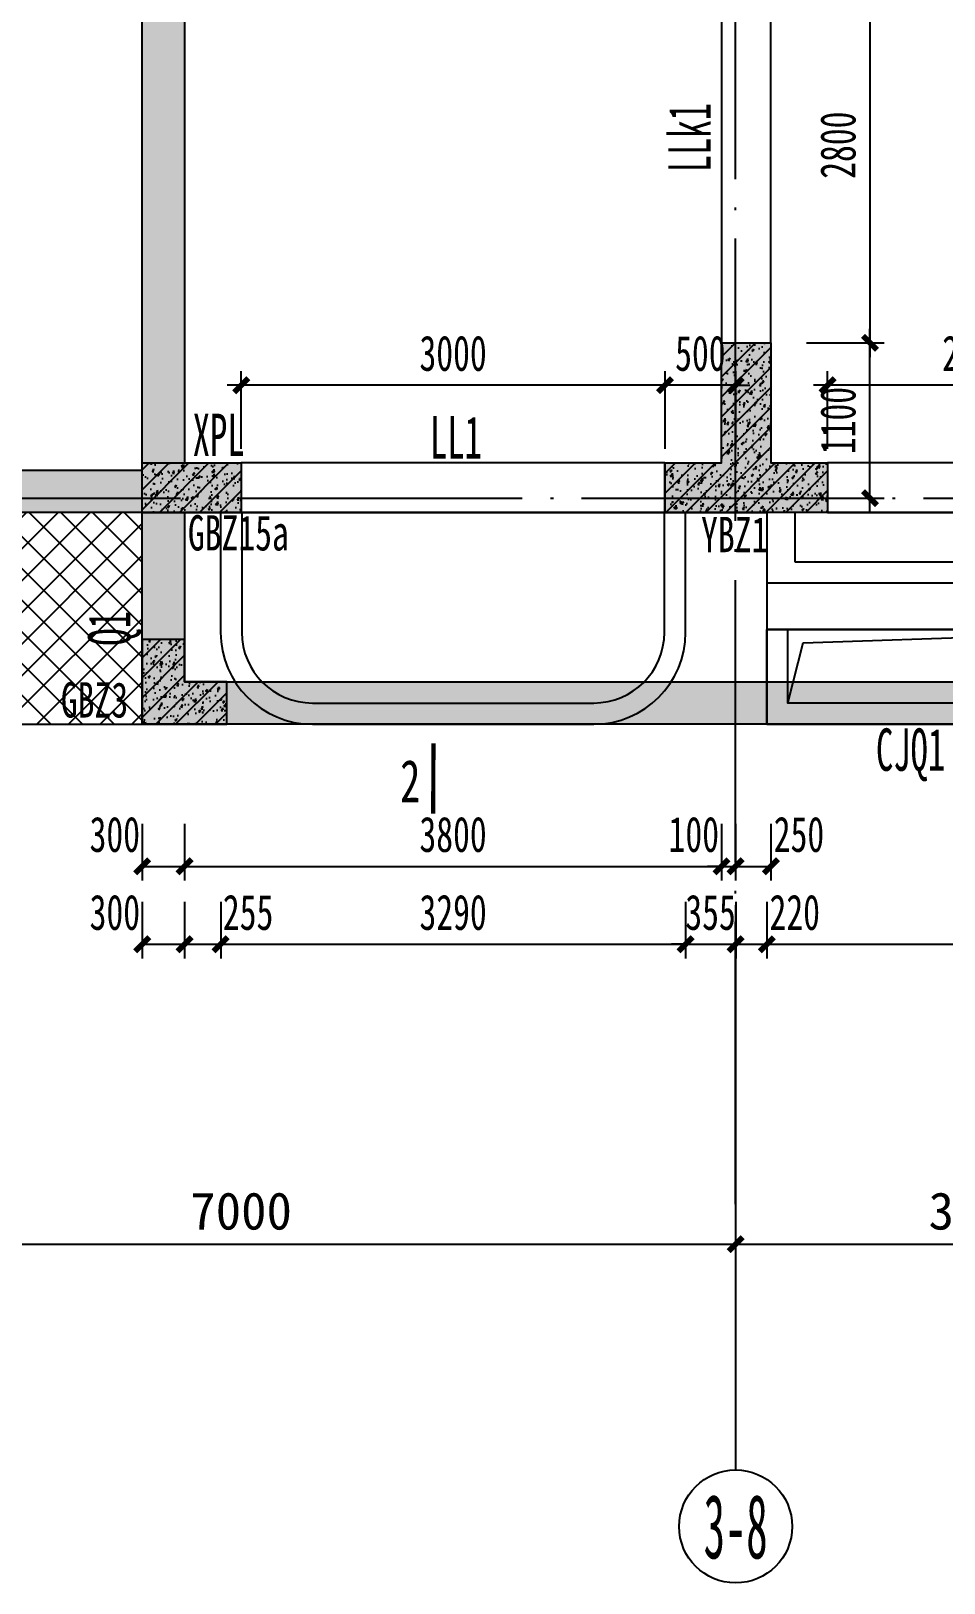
# Model space of a CAD drawing. Extents: x -3200781797 to -8106663, y 494714 to 1244925.
# Drawn here: x -8159669 to -8153208, y 599811 to 610801 of the extents above; entities that cross this region are included whole.
import ezdxf
from ezdxf.enums import TextEntityAlignment as Align

# ---------------------------------------------------------------- set-up
doc = ezdxf.new("R2010")
doc.units = 0
doc.header["$LTSCALE"] = 1000
doc.header["$MEASUREMENT"] = 0
for name, pattern in [('3#-轴线$0$DOTE', [2.42, 2, -0.2, 0.02, -0.2]), ('3#4#5#模板$0$CONTINOUS', [0]), ('DASH', [0.35, 0.25, -0.1])]:
    doc.linetypes.add(name, pattern=pattern)
doc.layers.get('Defpoints').update_dxf_attribs({"color": 30, "linetype": 'DASH'})
for name, color, linetype in [('3#-夹层$0$S-SLAB-HOLE', 5, 'Continuous'), ('3#-夹层$0$S-WALL', 40, 'Continuous'), ('3#-夹层$0$S-WALL-BEAM', 120, 'Continuous'), ('3#-夹层$0$S-WALL-HATC', 253, 'Continuous'), ('3#-轴线$0$3#-轴号$0$A-ANNO-AXIS-CIRC', 3, 'Continuous'), ('3#-轴线$0$3#-轴号$0$A-ANNO-AXIS-TEXT', 7, 'Continuous'), ('3#-轴线$0$3#-轴号$0$A-ANNO-DIMS', 3, 'Continuous'), ('3#-轴线$0$A-ANNO-DOTE', 10, '3#-轴线$0$DOTE'), ('3#-轴线$0$AXIS_TEXT', 7, 'Continuous'), ('3#4#5#模板$0$00-板边线', 7, 'Continuous'), ('3#4#5#模板$0$S-ANNO-TEXT', 7, 'Continuous'), ('3#4#5#模板$0$S-SLAB-TEXT', 120, 'Continuous'), ('3#4#5#模板$0$S-WALL-COLU', 252, '3#4#5#模板$0$CONTINOUS'), ('3#4#5#模板$0$S-WALL-COLU-HATC', 16, 'Continuous'), ('DIM', 3, 'Continuous'), ('S-PC-FQ-WYQ', 4, 'Continuous'), ('S-WALL-BEAM-TEXT', 2, 'Continuous'), ('S-WALL-COLU-TEXT', 2, 'Continuous'), ('S-WALL-DIMS', 50, 'Continuous'), ('THICK', 6, 'Continuous')]:
    doc.layers.add(name, color=color, linetype=linetype)
doc.layers.add('WALL-TEXT', color=2, linetype='Continuous', lineweight=25)
doc.styles.add('3#-轴线$0$3#-轴号$0$_TCH_AXIS', font='')
doc.styles.add('3#-轴线$0$3#-轴号$0$_TCH_DIM_T3', font='')
doc.styles.add('3#-轴线$0$COMPLEX', font='COMPLEX')
doc.styles.add('TSSD_Dimension', font='', dxfattribs={"width": 0.7})
doc.styles.add('楷体', font='', dxfattribs={"width": 0.6})
doc.styles.add('楷体GB312', font='', dxfattribs={"width": 0.8})
doc.styles.get('3#-轴线$0$3#-轴号$0$_TCH_AXIS').set_extended_font_data('SimSun')
doc.styles.get('3#-轴线$0$3#-轴号$0$_TCH_DIM_T3').set_extended_font_data('SimSun')
doc.styles.get('TSSD_Dimension').set_extended_font_data('KaiTi_GB2312')
doc.styles.get('楷体').set_extended_font_data('KaiTi_GB2312')
doc.styles.get('楷体GB312').set_extended_font_data('楷体_GB2312')
doc.dimstyles.new('3#-轴线$0$3#-轴号$0$_TCH_ARCH&&100', dxfattribs={"dimtxt": 264.345992, "dimasz": 100, "dimexe": 250, "dimexo": 300, "dimgap": 100, "dimtad": 1, "dimdec": 0, "dimzin": 0, "dimdsep": 46, "dimtxsty": '3#-轴线$0$3#-轴号$0$_TCH_DIM_T3', "dimblk": '3#-轴线$0$3#-轴号$0$_ArchTick', "dimcen": 0.09, "dimclrt": 7, "dimazin": 2, "dimtfac": 1, "dimtdec": 0, "dimtix": 1, "dimtmove": 2, "dimatfit": 3, "dimfxl": 100, "dimtolj": 1, "dimtzin": 0, "dimarcsym": 0})
doc.dimstyles.new('TSSD_100_100', dxfattribs={"dimtxt": 250, "dimasz": 100, "dimexe": 100, "dimexo": 250, "dimgap": 100, "dimtad": 1, "dimdec": 0, "dimzin": 0, "dimdsep": 46, "dimtxsty": 'TSSD_Dimension', "dimblk": 'ARCHTICK', "dimcen": 0, "dimdle": 100, "dimclrt": 7, "dimadec": 0, "dimazin": 0, "dimtfac": 1, "dimtdec": 0, "dimtix": 1, "dimtmove": 2, "dimatfit": 3, "dimfxl": 1, "dimtolj": 1, "dimtzin": 0, "dimarcsym": 0})
doc.dimstyles.new('TSSD_100_100$0', dxfattribs={"dimtxt": 250, "dimasz": 100, "dimexe": 100, "dimexo": 0, "dimgap": 100, "dimtad": 1, "dimdec": 0, "dimzin": 0, "dimdsep": 46, "dimtxsty": 'TSSD_Dimension', "dimblk1": 'ARCHTICK', "dimblk2": 'ARCHTICK', "dimsah": 1, "dimcen": 0, "dimclrt": 7, "dimadec": 0, "dimazin": 0, "dimtfac": 1, "dimtdec": 0, "dimtix": 1, "dimtmove": 2, "dimatfit": 3, "dimldrblk": 'ARCHTICK', "dimfxl": 300, "dimfxlon": 1, "dimtvp": 0.7, "dimtolj": 1, "dimtzin": 0, "dimarcsym": 0})

# ---------------------------------------------------------------- blocks, each defined once
blk = doc.blocks.new('_ArchTick')
at = {"color": 0, "linetype": 'ByBlock', "const_width": 0.4}
blk.add_lwpolyline([(-0.5, -0.5), (0.5, 0.5)], dxfattribs=at)
blk = doc.blocks.new('*D303')
at = {"layer": 'Defpoints', "color": 0, "transparency": 16777216}
for p in [(-8155182, 608293), (-8155182, 607593), (-8154682, 607593)]:
    blk.add_point(p, dxfattribs=at)
at = {"layer": 'S-WALL-DIMS', "color": 0, "lineweight": -2, "transparency": 16777216}
for p, q in [((-8155182, 607843), (-8155182, 608393)), ((-8154682, 607843), (-8154682, 608393)), ((-8155182, 608293), (-8155282, 608293)), ((-8154682, 608293), (-8155182, 608293)), ((-8154682, 608293), (-8154582, 608293))]:
    blk.add_line(p, q, dxfattribs=at)
at = {"layer": 'S-WALL-DIMS', "color": 0, "lineweight": -2, "transparency": 16777216, "xscale": 100, "yscale": 100, "zscale": 100}
blk.add_blockref('_ArchTick', (-8155182, 608293), dxfattribs=at)
at = {"layer": 'S-WALL-DIMS', "color": 0, "lineweight": -2, "transparency": 16777216, "xscale": 100, "yscale": 100, "zscale": 100, "rotation": 180}
blk.add_blockref('_ArchTick', (-8154682, 608293), dxfattribs=at)
at = {"layer": 'S-WALL-DIMS', "color": 7, "transparency": 16777216, "insert": (-8154932, 608518), "char_height": 250, "attachment_point": 5, "style": 'TSSD_Dimension'}
blk.add_mtext('\\A1;500', dxfattribs=at)
blk = doc.blocks.new('*D304')
at = {"layer": 'Defpoints', "color": 0, "transparency": 16777216}
for p in [(-8154432, 608593), (-8153732, 608593), (-8154432, 607493)]:
    blk.add_point(p, dxfattribs=at)
at = {"layer": 'S-WALL-DIMS', "color": 0, "lineweight": -2, "transparency": 16777216}
for p, q in [((-8153732, 607393), (-8153732, 608693)), ((-8154182, 608593), (-8153632, 608593)), ((-8154182, 607493), (-8153632, 607493))]:
    blk.add_line(p, q, dxfattribs=at)
at = {"layer": 'S-WALL-DIMS', "color": 0, "lineweight": -2, "transparency": 16777216, "xscale": 100, "yscale": 100, "zscale": 100}
for p, rotation in [((-8153732, 608593), 90), ((-8153732, 607493), 270)]:
    blk.add_blockref('_ArchTick', p, dxfattribs=dict(at, rotation=rotation))
at = {"layer": 'S-WALL-DIMS', "color": 7, "transparency": 16777216, "insert": (-8153957, 608043), "char_height": 250, "attachment_point": 5, "rotation": 90, "style": 'TSSD_Dimension'}
blk.add_mtext('\\A1;1100', dxfattribs=at)
blk = doc.blocks.new('*D275')
at = {"layer": 'Defpoints', "color": 0, "transparency": 16777216}
for p in [(-8158182, 608293), (-8158182, 607593), (-8155182, 607593)]:
    blk.add_point(p, dxfattribs=at)
at = {"layer": 'S-WALL-DIMS', "color": 0, "lineweight": -2, "transparency": 16777216}
for p, q in [((-8158182, 607843), (-8158182, 608393)), ((-8155182, 607843), (-8155182, 608393)), ((-8155082, 608293), (-8158282, 608293))]:
    blk.add_line(p, q, dxfattribs=at)
at = {"layer": 'S-WALL-DIMS', "color": 0, "lineweight": -2, "transparency": 16777216, "xscale": 100, "yscale": 100, "zscale": 100, "rotation": 180}
blk.add_blockref('_ArchTick', (-8158182, 608293), dxfattribs=at)
at = {"layer": 'S-WALL-DIMS', "color": 0, "lineweight": -2, "transparency": 16777216, "xscale": 100, "yscale": 100, "zscale": 100}
blk.add_blockref('_ArchTick', (-8155182, 608293), dxfattribs=at)
at = {"layer": 'S-WALL-DIMS', "color": 7, "transparency": 16777216, "insert": (-8156682, 608518), "char_height": 250, "attachment_point": 5, "style": 'TSSD_Dimension'}
blk.add_mtext('\\A1;3000', dxfattribs=at)
blk = doc.blocks.new('*D129')
at = {"layer": 'Defpoints', "color": 0, "transparency": 16777216}
for p in [(-8154032, 608293), (-8154032, 607593), (-8151932, 607593)]:
    blk.add_point(p, dxfattribs=at)
at = {"layer": 'S-WALL-DIMS', "color": 0, "lineweight": -2, "transparency": 16777216}
for p, q in [((-8154032, 607843), (-8154032, 608393)), ((-8151932, 607843), (-8151932, 608393)), ((-8151832, 608293), (-8154132, 608293))]:
    blk.add_line(p, q, dxfattribs=at)
at = {"layer": 'S-WALL-DIMS', "color": 0, "lineweight": -2, "transparency": 16777216, "xscale": 100, "yscale": 100, "zscale": 100, "rotation": 180}
blk.add_blockref('_ArchTick', (-8154032, 608293), dxfattribs=at)
at = {"layer": 'S-WALL-DIMS', "color": 0, "lineweight": -2, "transparency": 16777216, "xscale": 100, "yscale": 100, "zscale": 100}
blk.add_blockref('_ArchTick', (-8151932, 608293), dxfattribs=at)
at = {"layer": 'S-WALL-DIMS', "color": 7, "transparency": 16777216, "insert": (-8152982, 608518), "char_height": 250, "attachment_point": 5, "style": 'TSSD_Dimension'}
blk.add_mtext('\\A1;2100', dxfattribs=at)
blk = doc.blocks.new('*D206')
at = {"layer": 'Defpoints', "color": 0, "transparency": 16777216}
for p in [(-8154432, 611393), (-8154432, 608593), (-8153732, 608593)]:
    blk.add_point(p, dxfattribs=at)
at = {"layer": 'S-WALL-DIMS', "color": 0, "lineweight": -2, "transparency": 16777216}
for p, q in [((-8153732, 611493), (-8153732, 608493)), ((-8154182, 611393), (-8153632, 611393)), ((-8154182, 608593), (-8153632, 608593))]:
    blk.add_line(p, q, dxfattribs=at)
at = {"layer": 'S-WALL-DIMS', "color": 0, "lineweight": -2, "transparency": 16777216, "xscale": 100, "yscale": 100, "zscale": 100}
for p, rotation in [((-8153732, 611393), 90), ((-8153732, 608593), 270)]:
    blk.add_blockref('_ArchTick', p, dxfattribs=dict(at, rotation=rotation))
at = {"layer": 'S-WALL-DIMS', "color": 7, "transparency": 16777216, "insert": (-8153957, 609993), "char_height": 250, "attachment_point": 5, "rotation": 90, "style": 'TSSD_Dimension'}
blk.add_mtext('\\A1;2800', dxfattribs=at)
blk = doc.blocks.new('xpl-jia-3')
at = {"layer": 'S-WALL-BEAM-TEXT', "style": '楷体', "width": 0.6}
blk.add_text('XPL', height=300, dxfattribs=at).set_placement((-8208525, 607792))
blk = doc.blocks.new('3-an-jia')
at = {"layer": 'S-WALL-COLU-TEXT', "style": '楷体GB312', "width": 0.7}
for s, p in [('GBZ15a', (-7958501, 607118)), ('YBZ1', (-7954869, 607106)), ('GBZ3', (-7959400, 605935))]:
    blk.add_text(s, height=250, dxfattribs=at).set_placement(p)
blk = doc.blocks.new('q1')
at = {"layer": 'WALL-TEXT', "style": '楷体', "width": 0.6}
blk.add_text('Q1', height=300, rotation=90, dxfattribs=at).set_placement((-8154766, 457746))
blk.add_text('CJQ1', height=300, dxfattribs=at).set_placement((-8149490, 456860))
blk = doc.blocks.new('*D892')
at = {"layer": 'Defpoints', "color": 0, "transparency": 16777216}
for p in [(51100, -113465), (51400, -113465), (51400, -114295)]:
    blk.add_point(p, dxfattribs=at)
at = {"layer": 'DIM', "color": 0, "lineweight": -2, "transparency": 16777216}
for p, q in [((51100, -113995), (51100, -114395)), ((51400, -113995), (51400, -114395)), ((51100, -114295), (51400, -114295))]:
    blk.add_line(p, q, dxfattribs=at)
at = {"layer": 'DIM', "color": 0, "lineweight": -2, "transparency": 16777216, "xscale": 100, "yscale": 100, "zscale": 100, "rotation": 180}
blk.add_blockref('_ArchTick', (51100, -114295), dxfattribs=at)
at = {"layer": 'DIM', "color": 0, "lineweight": -2, "transparency": 16777216, "xscale": 100, "yscale": 100, "zscale": 100}
blk.add_blockref('_ArchTick', (51400, -114295), dxfattribs=at)
at = {"layer": 'DIM', "color": 7, "transparency": 16777216, "insert": (50906, -114070), "char_height": 250, "attachment_point": 5, "style": 'TSSD_Dimension'}
blk.add_mtext('\\A1;300', dxfattribs=at)
blk = doc.blocks.new('*D893')
at = {"layer": 'Defpoints', "color": 0, "transparency": 16777216}
for p in [(55300, -111614), (55550, -111614), (55550, -114295)]:
    blk.add_point(p, dxfattribs=at)
at = {"layer": 'DIM', "color": 0, "lineweight": -2, "transparency": 16777216}
for p, q in [((55300, -113995), (55300, -114395)), ((55550, -113995), (55550, -114395)), ((55300, -114295), (55550, -114295))]:
    blk.add_line(p, q, dxfattribs=at)
at = {"layer": 'DIM', "color": 0, "lineweight": -2, "transparency": 16777216, "xscale": 100, "yscale": 100, "zscale": 100, "rotation": 180}
blk.add_blockref('_ArchTick', (55300, -114295), dxfattribs=at)
at = {"layer": 'DIM', "color": 0, "lineweight": -2, "transparency": 16777216, "xscale": 100, "yscale": 100, "zscale": 100}
blk.add_blockref('_ArchTick', (55550, -114295), dxfattribs=at)
at = {"layer": 'DIM', "color": 7, "transparency": 16777216, "insert": (55748, -114070), "char_height": 250, "attachment_point": 5, "style": 'TSSD_Dimension'}
blk.add_mtext('\\A1;250', dxfattribs=at)
blk = doc.blocks.new('*D894')
at = {"layer": 'Defpoints', "color": 0, "transparency": 16777216}
for p in [(55200, -111614), (51400, -113465), (55200, -114295)]:
    blk.add_point(p, dxfattribs=at)
at = {"layer": 'DIM', "color": 0, "lineweight": -2, "transparency": 16777216}
for p, q in [((51400, -113995), (51400, -114395)), ((55200, -113995), (55200, -114395)), ((51400, -114295), (55200, -114295))]:
    blk.add_line(p, q, dxfattribs=at)
at = {"layer": 'DIM', "color": 0, "lineweight": -2, "transparency": 16777216, "xscale": 100, "yscale": 100, "zscale": 100, "rotation": 180}
blk.add_blockref('_ArchTick', (51400, -114295), dxfattribs=at)
at = {"layer": 'DIM', "color": 0, "lineweight": -2, "transparency": 16777216, "xscale": 100, "yscale": 100, "zscale": 100}
blk.add_blockref('_ArchTick', (55200, -114295), dxfattribs=at)
at = {"layer": 'DIM', "color": 7, "transparency": 16777216, "insert": (53300, -114070), "char_height": 250, "attachment_point": 5, "style": 'TSSD_Dimension'}
blk.add_mtext('\\A1;3800', dxfattribs=at)
blk = doc.blocks.new('*D895')
at = {"layer": 'Defpoints', "color": 0, "transparency": 16777216}
for p in [(55200, -111614), (55300, -111614), (55300, -114295)]:
    blk.add_point(p, dxfattribs=at)
at = {"layer": 'DIM', "color": 0, "lineweight": -2, "transparency": 16777216}
for p, q in [((55200, -113995), (55200, -114395)), ((55300, -113995), (55300, -114395)), ((55200, -114295), (55100, -114295)), ((55200, -114295), (55300, -114295)), ((55300, -114295), (55400, -114295))]:
    blk.add_line(p, q, dxfattribs=at)
at = {"layer": 'DIM', "color": 0, "lineweight": -2, "transparency": 16777216, "xscale": 100, "yscale": 100, "zscale": 100}
blk.add_blockref('_ArchTick', (55200, -114295), dxfattribs=at)
at = {"layer": 'DIM', "color": 0, "lineweight": -2, "transparency": 16777216, "xscale": 100, "yscale": 100, "zscale": 100, "rotation": 180}
blk.add_blockref('_ArchTick', (55300, -114295), dxfattribs=at)
at = {"layer": 'DIM', "color": 7, "transparency": 16777216, "insert": (55004, -114070), "char_height": 250, "attachment_point": 5, "style": 'TSSD_Dimension'}
blk.add_mtext('\\A1;100', dxfattribs=at)
blk = doc.blocks.new('*D1002')
at = {"layer": 'Defpoints', "color": 0, "transparency": 16777216}
for p in [(-8154462, 605893), (-8151232, 605893), (-8151232, 604334)]:
    blk.add_point(p, dxfattribs=at)
at = {"layer": 'DIM', "color": 0, "lineweight": -2, "transparency": 16777216}
for p, q in [((-8154462, 604634), (-8154462, 604234)), ((-8151232, 604634), (-8151232, 604234)), ((-8154462, 604334), (-8151232, 604334))]:
    blk.add_line(p, q, dxfattribs=at)
at = {"layer": 'DIM', "color": 0, "lineweight": -2, "transparency": 16777216, "xscale": 100, "yscale": 100, "zscale": 100, "rotation": 180}
blk.add_blockref('_ArchTick', (-8154462, 604334), dxfattribs=at)
at = {"layer": 'DIM', "color": 0, "lineweight": -2, "transparency": 16777216, "xscale": 100, "yscale": 100, "zscale": 100}
blk.add_blockref('_ArchTick', (-8151232, 604334), dxfattribs=at)
at = {"layer": 'DIM', "color": 7, "transparency": 16777216, "insert": (-8152847, 604559), "char_height": 250, "attachment_point": 5, "style": 'TSSD_Dimension'}
blk.add_mtext('\\A1;3230', dxfattribs=at)
blk = doc.blocks.new('*D1003')
at = {"layer": 'Defpoints', "color": 0, "transparency": 16777216}
for p in [(-8158882, 605893), (-8158582, 605893), (-8158582, 604334)]:
    blk.add_point(p, dxfattribs=at)
at = {"layer": 'DIM', "color": 0, "lineweight": -2, "transparency": 16777216}
for p, q in [((-8158882, 604634), (-8158882, 604234)), ((-8158582, 604634), (-8158582, 604234)), ((-8158882, 604334), (-8158582, 604334))]:
    blk.add_line(p, q, dxfattribs=at)
at = {"layer": 'DIM', "color": 0, "lineweight": -2, "transparency": 16777216, "xscale": 100, "yscale": 100, "zscale": 100, "rotation": 180}
blk.add_blockref('_ArchTick', (-8158882, 604334), dxfattribs=at)
at = {"layer": 'DIM', "color": 0, "lineweight": -2, "transparency": 16777216, "xscale": 100, "yscale": 100, "zscale": 100}
blk.add_blockref('_ArchTick', (-8158582, 604334), dxfattribs=at)
at = {"layer": 'DIM', "color": 7, "transparency": 16777216, "insert": (-8159076, 604559), "char_height": 250, "attachment_point": 5, "style": 'TSSD_Dimension'}
blk.add_mtext('\\A1;300', dxfattribs=at)
blk = doc.blocks.new('*D1004')
at = {"layer": 'Defpoints', "color": 0, "transparency": 16777216}
for p in [(-8158582, 605893), (-8158327, 605893), (-8158327, 604334)]:
    blk.add_point(p, dxfattribs=at)
at = {"layer": 'DIM', "color": 0, "lineweight": -2, "transparency": 16777216}
for p, q in [((-8158582, 604634), (-8158582, 604234)), ((-8158327, 604634), (-8158327, 604234)), ((-8158582, 604334), (-8158327, 604334))]:
    blk.add_line(p, q, dxfattribs=at)
at = {"layer": 'DIM', "color": 0, "lineweight": -2, "transparency": 16777216, "xscale": 100, "yscale": 100, "zscale": 100, "rotation": 180}
blk.add_blockref('_ArchTick', (-8158582, 604334), dxfattribs=at)
at = {"layer": 'DIM', "color": 0, "lineweight": -2, "transparency": 16777216, "xscale": 100, "yscale": 100, "zscale": 100}
blk.add_blockref('_ArchTick', (-8158327, 604334), dxfattribs=at)
at = {"layer": 'DIM', "color": 7, "transparency": 16777216, "insert": (-8158133, 604559), "char_height": 250, "attachment_point": 5, "style": 'TSSD_Dimension'}
blk.add_mtext('\\A1;255', dxfattribs=at)
blk = doc.blocks.new('*D1005')
at = {"layer": 'Defpoints', "color": 0, "transparency": 16777216}
for p in [(-8158327, 605893), (-8155037, 605893), (-8155037, 604334)]:
    blk.add_point(p, dxfattribs=at)
at = {"layer": 'DIM', "color": 0, "lineweight": -2, "transparency": 16777216}
for p, q in [((-8158327, 604634), (-8158327, 604234)), ((-8155037, 604634), (-8155037, 604234)), ((-8158327, 604334), (-8155037, 604334))]:
    blk.add_line(p, q, dxfattribs=at)
at = {"layer": 'DIM', "color": 0, "lineweight": -2, "transparency": 16777216, "xscale": 100, "yscale": 100, "zscale": 100, "rotation": 180}
blk.add_blockref('_ArchTick', (-8158327, 604334), dxfattribs=at)
at = {"layer": 'DIM', "color": 0, "lineweight": -2, "transparency": 16777216, "xscale": 100, "yscale": 100, "zscale": 100}
blk.add_blockref('_ArchTick', (-8155037, 604334), dxfattribs=at)
at = {"layer": 'DIM', "color": 7, "transparency": 16777216, "insert": (-8156682, 604559), "char_height": 250, "attachment_point": 5, "style": 'TSSD_Dimension'}
blk.add_mtext('\\A1;3290', dxfattribs=at)
blk = doc.blocks.new('*D1006')
at = {"layer": 'Defpoints', "color": 0, "transparency": 16777216}
for p in [(-8155037, 605893), (-8154682, 605893), (-8154682, 604334)]:
    blk.add_point(p, dxfattribs=at)
at = {"layer": 'DIM', "color": 0, "lineweight": -2, "transparency": 16777216}
for p, q in [((-8155037, 604634), (-8155037, 604234)), ((-8154682, 604634), (-8154682, 604234)), ((-8155037, 604334), (-8155137, 604334)), ((-8155037, 604334), (-8154682, 604334)), ((-8154682, 604334), (-8154582, 604334))]:
    blk.add_line(p, q, dxfattribs=at)
at = {"layer": 'DIM', "color": 0, "lineweight": -2, "transparency": 16777216, "xscale": 100, "yscale": 100, "zscale": 100}
blk.add_blockref('_ArchTick', (-8155037, 604334), dxfattribs=at)
at = {"layer": 'DIM', "color": 0, "lineweight": -2, "transparency": 16777216, "xscale": 100, "yscale": 100, "zscale": 100, "rotation": 180}
blk.add_blockref('_ArchTick', (-8154682, 604334), dxfattribs=at)
at = {"layer": 'DIM', "color": 7, "transparency": 16777216, "insert": (-8154860, 604559), "char_height": 250, "attachment_point": 5, "style": 'TSSD_Dimension'}
blk.add_mtext('\\A1;355', dxfattribs=at)
blk = doc.blocks.new('*D1007')
at = {"layer": 'Defpoints', "color": 0, "transparency": 16777216}
for p in [(-8154682, 605893), (-8154462, 605893), (-8154462, 604334)]:
    blk.add_point(p, dxfattribs=at)
at = {"layer": 'DIM', "color": 0, "lineweight": -2, "transparency": 16777216}
for p, q in [((-8154682, 604634), (-8154682, 604234)), ((-8154462, 604634), (-8154462, 604234)), ((-8154682, 604334), (-8154462, 604334))]:
    blk.add_line(p, q, dxfattribs=at)
at = {"layer": 'DIM', "color": 0, "lineweight": -2, "transparency": 16777216, "xscale": 100, "yscale": 100, "zscale": 100, "rotation": 180}
blk.add_blockref('_ArchTick', (-8154682, 604334), dxfattribs=at)
at = {"layer": 'DIM', "color": 0, "lineweight": -2, "transparency": 16777216, "xscale": 100, "yscale": 100, "zscale": 100}
blk.add_blockref('_ArchTick', (-8154462, 604334), dxfattribs=at)
at = {"layer": 'DIM', "color": 7, "transparency": 16777216, "insert": (-8154264, 604559), "char_height": 250, "attachment_point": 5, "style": 'TSSD_Dimension'}
blk.add_mtext('\\A1;220', dxfattribs=at)
blk = doc.blocks.new('3#-轴线$0$_AXISO')
blk.add_circle((0, 0), 0.5)
at = {"layer": '3#-轴线$0$AXIS_TEXT', "style": '3#-轴线$0$COMPLEX', "width": 1.041667}
blk.add_attdef('A', text='', height=0.56, dxfattribs=at).set_placement((-0.25, -0.28), (0.25, -0.28), align=Align.FIT)
blk = doc.blocks.new('3#-轴线$0$3#-轴号$0$_ArchTick')
at = {"color": 0, "linetype": 'ByBlock', "const_width": 0.4}
blk.add_lwpolyline([(-0.5, -0.5), (0.5, 0.5)], dxfattribs=at)
blk = doc.blocks.new('*D2028')
at = {"layer": '3#-轴线$0$3#-轴号$0$A-ANNO-DIMS', "color": 0, "lineweight": -2, "transparency": 16777216}
for p, q in [((10450, -15882), (10450, -16632)), ((17450, -15882), (17450, -16632)), ((10450, -16382), (17450, -16382))]:
    blk.add_line(p, q, dxfattribs=at)
at = {"layer": 'Defpoints', "color": 0, "transparency": 16777216}
for p in [(10450, -15582), (17450, -15582), (17450, -16382)]:
    blk.add_point(p, dxfattribs=at)
at = {"layer": '3#-轴线$0$3#-轴号$0$A-ANNO-DIMS', "color": 0, "lineweight": -2, "transparency": 16777216, "xscale": 100, "yscale": 100, "zscale": 100, "rotation": 180}
blk.add_blockref('3#-轴线$0$3#-轴号$0$_ArchTick', (10450, -16382), dxfattribs=at)
at = {"layer": '3#-轴线$0$3#-轴号$0$A-ANNO-DIMS', "color": 0, "lineweight": -2, "transparency": 16777216, "xscale": 100, "yscale": 100, "zscale": 100}
blk.add_blockref('3#-轴线$0$3#-轴号$0$_ArchTick', (17450, -16382), dxfattribs=at)
at = {"layer": '3#-轴线$0$3#-轴号$0$A-ANNO-DIMS', "color": 7, "transparency": 16777216, "insert": (13950, -16149), "char_height": 264.3, "attachment_point": 5, "style": '3#-轴线$0$3#-轴号$0$_TCH_DIM_T3'}
blk.add_mtext('\\A1;7000', dxfattribs=at)
blk = doc.blocks.new('*D2029')
at = {"layer": '3#-轴线$0$3#-轴号$0$A-ANNO-DIMS', "color": 0, "lineweight": -2, "transparency": 16777216}
for p, q in [((17450, -15882), (17450, -16632)), ((20900, -15882), (20900, -16632)), ((17450, -16382), (20900, -16382))]:
    blk.add_line(p, q, dxfattribs=at)
at = {"layer": 'Defpoints', "color": 0, "transparency": 16777216}
for p in [(17450, -15582), (20900, -15582), (20900, -16382)]:
    blk.add_point(p, dxfattribs=at)
at = {"layer": '3#-轴线$0$3#-轴号$0$A-ANNO-DIMS', "color": 0, "lineweight": -2, "transparency": 16777216, "xscale": 100, "yscale": 100, "zscale": 100, "rotation": 180}
blk.add_blockref('3#-轴线$0$3#-轴号$0$_ArchTick', (17450, -16382), dxfattribs=at)
at = {"layer": '3#-轴线$0$3#-轴号$0$A-ANNO-DIMS', "color": 0, "lineweight": -2, "transparency": 16777216, "xscale": 100, "yscale": 100, "zscale": 100}
blk.add_blockref('3#-轴线$0$3#-轴号$0$_ArchTick', (20900, -16382), dxfattribs=at)
at = {"layer": '3#-轴线$0$3#-轴号$0$A-ANNO-DIMS', "color": 7, "transparency": 16777216, "insert": (19175, -16149), "char_height": 264.3, "attachment_point": 5, "style": '3#-轴线$0$3#-轴号$0$_TCH_DIM_T3'}
blk.add_mtext('\\A1;3450', dxfattribs=at)
blk = doc.blocks.new('3#4#5#模板$0$A$C3a591143')
at = {"layer": '3#4#5#模板$0$00-板边线'}
h = blk.add_hatch(dxfattribs=at)
h.set_pattern_fill('ANSI37', color=30, scale=100)
h.set_pattern_definition([(45, (-4272.53, -115284.81), (-112.2532, 112.2532), []), (135, (-4272.53, -115284.81), (-112.2532, -112.2532), [])])
h.paths.add_polyline_path([(14080, 1515), (16780, 1515), (16780, 3015), (14080, 3015)])
blk.add_lwpolyline([(16780, 3015), (21200, 3015), (21200, 2185), (27660, 2185), (27660, 3015), (32080, 3015), (32080, 1515), (16780, 1515)], close=True)
at = {"color": 2}
blk.add_lwpolyline([(20626, 3015), (17335, 3015), (17335, 2165, 0.414185), (17985, 1515), (19976, 1515, 0.414185), (20626, 2165), (20626, 3015)], format="xyb", dxfattribs=at)
blk.add_lwpolyline([(20476, 3015), (17485, 3015), (17485, 2165, 0.414185), (17985, 1665), (19976, 1665, 0.414185), (20476, 2165)], format="xyb", close=True, dxfattribs=at)
at = {"color": 3}
for points in [[(21200, 2515), (27660, 2515), (27660, 3015), (21200, 3015)], [(21400, 2665), (27460, 2665), (27460, 3015), (21400, 3015)]]:
    blk.add_lwpolyline(points, close=True, dxfattribs=at)
at = {"color": 6}
for points in [[(21200, 2185), (27660, 2185), (27660, 1515), (21200, 1515)], [(27660, 2185), (21200, 2185), (21200, 1515), (27660, 1515)], [(21350, 2185), (24355, 2185), (24355, 1665), (21350, 1665)]]:
    blk.add_lwpolyline(points, close=True, dxfattribs=at)
blk.add_lwpolyline([(21350, 1665), (21457, 2091), (24255, 2185)], dxfattribs=at)
at = {"layer": '3#4#5#模板$0$00-板边线', "color": 30}
blk.add_lwpolyline([(14080, 1515), (16780, 1515), (16780, 3015), (14080, 3015)], close=True, dxfattribs=at)
at = {"layer": '3#4#5#模板$0$00-板边线', "color": 1}
blk.add_lwpolyline([(21200, 2185), (27660, 2185), (27660, 3015), (21200, 3015)], close=True, dxfattribs=at)
blk = doc.blocks.new('Q-BIM')
at = {"layer": 'DIM'}
dim = blk.add_linear_dim(base=(55200, -114295.2), p1=(51400, -113464.5), p2=(55200, -111614.4), dimstyle='TSSD_100_100$0', dxfattribs=at)
dim.commit()
dim.dimension.update_dxf_attribs({"geometry": '*D894', "text_midpoint": (53300, -114070.2)})
for base, p1, p2, picture, middle in [((55300, -114295.2), (55200, -111614.4), (55300, -111614.4), '*D895', (55004.4, -114070.2)), ((55550, -114295.2), (55300, -111614.4), (55550, -111614.4), '*D893', (55748.4, -114070.2)), ((51400, -114295.2), (51100, -113464.5), (51400, -113464.5), '*D892', (50906.3, -114070.2))]:
    dim = blk.add_linear_dim(base=base, p1=p1, p2=p2, dimstyle='TSSD_100_100$0', dxfattribs=at)
    dim.commit()
    dim.dimension.update_dxf_attribs({"geometry": picture, "text_midpoint": middle, "dimtype": 128})
blk = doc.blocks.new('3#-轴线$0$3#-轴号')
at = {"layer": '3#-轴线$0$3#-轴号$0$A-ANNO-AXIS-CIRC'}
blk.add_line((17450, -13981.5), (17450, -17981.5), dxfattribs=at)
ref = blk.add_blockref('3#-轴线$0$_AXISO', (17450, -18381.5), dxfattribs=dict(at, xscale=800, yscale=800, zscale=800))
ref.add_attrib('A', '3-8', dxfattribs={"layer": '3#-轴线$0$3#-轴号$0$A-ANNO-AXIS-TEXT', "height": 452.55, "style": '3#-轴线$0$3#-轴号$0$_TCH_AXIS', "width": 0.466146}).set_placement((17223.7, -18607.8), (17676.3, -18607.8), align=Align.FIT)
at = {"layer": '3#-轴线$0$3#-轴号$0$A-ANNO-DIMS'}
for p1, p2, picture, middle in [((10450, -15581.5), (17450, -15581.5), '*D2028', (13950, -16149.3)), ((17450, -15581.5), (20900, -15581.5), '*D2029', (19175, -16149.3))]:
    dim = blk.add_aligned_dim(p1=p1, p2=p2, distance=-800, dimstyle='3#-轴线$0$3#-轴号$0$_TCH_ARCH&&100', dxfattribs=at)
    dim.commit()
    dim.dimension.update_dxf_attribs({"geometry": picture, "text_midpoint": middle})
blk = doc.blocks.new('3#-轴线')
at = {"layer": '3#-轴线$0$A-ANNO-DOTE'}
for points in [[(17450, -16100), (17450, -3200)], [(-3000, -11100), (44800, -11100)]]:
    blk.add_lwpolyline(points, dxfattribs=at)
blk.add_blockref('3#-轴线$0$3#-轴号', (0, 0))
blk = doc.blocks.new('3#-夹层')
at = {"layer": '3#-夹层$0$S-WALL-HATC'}
h = blk.add_hatch(color=256, dxfattribs=at)
h.paths.add_polyline_path([(13550, -11200), (13950, -11200), (13950, -10850), (13550, -10850), (13550, -4800), (13550, -4700), (13250, -4700), (13250, -4800), (13250, -10900), (10600, -10900), (10600, -7200), (11750, -7200), (11750, -4700), (8800, -4700), (8800, -4600), (8500, -4600), (8500, -5000), (9050, -5000), (9050, -7300), (10300, -7300), (10300, -10850), (9850, -10850), (9850, -11200), (10300, -11200), (10300, -12400), (3550, -12400), (3550, -12000), (3200, -12000), (3200, -12400), (200, -12400), (200, -11200), (700, -11200), (700, -10850), (200, -10850), (200, -5050), (200, -4450), (200, -3400), (2000, -3400), (2000, -3050), (200, -3050), (200, -200), (700, -200), (700, 100), (200, 100), (200, 1350), (5850, 1350), (5850, 100), (5300, 100), (5300, -200), (5570, -200), (5570, -100), (5850, -100), (5850, -200), (6300, -200), (8500, -200), (8500, -3050), (7800, -3050), (7800, -3400), (8500, -3400), (8800, -3400), (8800, -3300), (8800, 100), (6100, 100), (6100, 1600), (-100, 1600), (-100, -11100), (-100, -12700), (3450, -12700), (10600, -12700), (10600, -11200), (13250, -11200), (13250, -12700), (28550, -12700), (28550, -11200), (31200, -11200), (31200, -12700), (41900, -12700), (41900, 1600), (35700, 1600), (35700, 100), (33000, 100), (33000, -3300), (33000, -3400), (33300, -3400), (34000, -3400), (34000, -3050), (33300, -3050), (33300, -200), (35500, -200), (35950, -200), (35950, -100), (36230, -100), (36230, -200), (36500, -200), (36500, 100), (35950, 100), (35950, 1350), (41600, 1350), (41600, 100), (41100, 100), (41100, -200), (41600, -200), (41600, -3050), (39800, -3050), (39800, -3400), (41600, -3400), (41600, -4450), (41600, -5050), (41600, -10850), (41100, -10850), (41100, -11200), (41600, -11200), (41600, -12400), (38600, -12400), (38600, -12000), (38250, -12000), (38250, -12400), (31500, -12400), (31500, -11200), (31950, -11200), (31950, -10850), (31500, -10850), (31500, -7300), (32750, -7300), (32750, -5000), (33300, -5000), (33300, -4600), (33000, -4600), (33000, -4700), (30050, -4700), (30050, -7200), (31200, -7200), (31200, -10900), (28550, -10900), (28550, -4800), (28550, -4700), (28250, -4700), (28250, -4800), (28250, -10850), (27850, -10850), (27850, -11200), (28250, -11200), (28250, -12400), (21075, -12400), (21075, -11200), (21600, -11200), (21600, -10850), (21075, -10850), (21075, -5300), (21800, -5300), (21800, -3400), (24100, -3400), (24450, -3400), (26148, -3400), (26148, -3100), (24350, -3100), (21500, -3100), (21500, -5000), (20900, -5000), (20300, -5000), (20300, -3100), (17452, -3100), (15652, -3100), (15652, -3400), (17350, -3400), (17700, -3400), (20000, -3400), (20000, -5300), (20725, -5300), (20725, -10850), (20200, -10850), (20200, -11200), (20725, -11200), (20725, -12400), (13550, -12400)])
h.paths.add_polyline_path([(11550, -7000), (9350, -7000), (9350, -4900), (11550, -4900)], flags=16)
h.paths.add_polyline_path([(30250, -7000), (30250, -4900), (32450, -4900), (32450, -7000)], flags=16)
blk.add_hatch(color=256, dxfattribs=at).paths.add_polyline_path([(16950, -11200), (16950, -10850), (17350, -10850), (17350, -10000), (17700, -10000), (17700, -10850), (18100, -10850), (18100, -11200), (17450, -11200)])
at = {"layer": '3#-夹层$0$S-WALL'}
for points in [[(28550, -12700), (13250, -12700), (13250, -11200), (10600, -11200), (10600, -12700), (3450, -12700), (-100, -12700), (-100, -11100), (-100, 1600)], [(10600, -7200), (10600, -10900), (13250, -10900), (13250, -4800)], [(13550, -4800), (13550, -10850), (13950, -10850), (13950, -11200), (13550, -11200), (13550, -12400), (20725, -12400)]]:
    blk.add_lwpolyline(points, dxfattribs=at)
blk.add_lwpolyline([(16950, -11200), (16950, -10850), (17350, -10850), (17350, -10000), (17700, -10000), (17700, -10850), (18100, -10850), (18100, -11200), (17450, -11200)], close=True, dxfattribs=at)
at = {"layer": '3#-夹层$0$S-WALL-BEAM'}
for p, q in [((17350, -7200), (17350, -10000)), ((17700, -10000), (17700, -7200))]:
    blk.add_line(p, q, dxfattribs=at)
for points in [[(13950, -11200), (16950, -11200), (16950, -10850), (13950, -10850)], [(18100, -11200), (20200, -11200), (20200, -10850), (18100, -10850)]]:
    blk.add_lwpolyline(points, close=True, dxfattribs=at)
at = {"layer": '3#-夹层$0$S-SLAB-HOLE'}
blk.add_blockref('3#-轴线', (0, 0), dxfattribs=at)

msp = doc.modelspace()

# ---------------------------------------------------------------- hatches: boundary and pattern name
at = {"layer": '3#4#5#模板$0$S-WALL-COLU-HATC'}
h = msp.add_hatch(dxfattribs=at)
h.set_pattern_fill('ARMORED', color=256, scale=10, style=0)
h.set_pattern_definition([(50, (9977.28, 147681.77), (143.4520365, -12.550427), [15, -165]), (355, (9977.28, 147681.77), (-27.7502667, 150.4384267), [12, -132]), (100.4514, (9989.24, 147680.72), (115.7018763, 137.8879084), [12.748038, -140.2284224]), (46.1842, (9977.28, 147721.77), (213.4482097, -33.103803), [22.5, -247.5]), (96.6356, (9995.07, 147719), (186.932541, 194.823574), [19.1220576, -210.3426]), (351.1842, (9977.28, 147721.77), (186.932389, 194.82372), [18, -198]), (21, (9997.28, 147711.77), (119.3814104, -80.5237781), [15, -165]), (326, (9997.28, 147711.77), (48.6630664, 145.030009), [12, -132]), (71.4514, (10007.23, 147705.06), (168.0445257, 64.5060993), [12.748038, -140.2284224]), (37.5, (9977.284, 147681.766), (2.43197106, 66.57877077), [0, -130.4, 0, -134, 0, -132.5]), (7.5, (9977.284, 147681.77), (52.6139075, 78.8823424), [0, -76.4, 0, -127.4, 0, -50.5]), (327.5, (9932.684, 147681.766), (106.76448723, -4.51097435), [0, -50, 0, -156, 0, -207]), (317.5, (9912.68, 147681.77), (116.6372339, 20.0209965), [0, -65, 0, -103.6, 0, -147]), (45, (9977.28, 147681.77), (-70.7106781, 70.7106781), [])])
h.paths.add_polyline_path([(-8154356.3, 607742.8), (-8154032.3, 607742.8), (-8154032.3, 607392.8), (-8155181.3, 607392.8), (-8155181.3, 607742.8), (-8154782.3, 607742.8), (-8154782.3, 608592.8), (-8154432.3, 608592.8), (-8154432.3, 607742.8)])
h = msp.add_hatch(dxfattribs=at)
h.set_pattern_fill('ARMORED', color=256, scale=10, style=0)
h.set_pattern_definition([(50, (-4473.72, 148552.64), (143.4520365, -12.550427), [15, -165]), (355, (-4473.72, 148552.64), (-27.7502667, 150.4384267), [12, -132]), (100.4514, (-4461.76, 148551.6), (115.7018763, 137.8879084), [12.748038, -140.2284224]), (46.1842, (-4473.72, 148592.64), (213.4482097, -33.103803), [22.5, -247.5]), (96.6356, (-4455.93, 148589.89), (186.932541, 194.823574), [19.1220576, -210.3426]), (351.1842, (-4473.72, 148592.64), (186.932389, 194.82372), [18, -198]), (21, (-4453.72, 148582.64), (119.3814104, -80.5237781), [15, -165]), (326, (-4453.72, 148582.64), (48.6630664, 145.030009), [12, -132]), (71.4514, (-4443.77, 148575.93), (168.0445257, 64.5060993), [12.748038, -140.2284224]), (37.5, (-4473.716, 148552.645), (2.43197106, 66.57877077), [0, -130.4, 0, -134, 0, -132.5]), (7.5, (-4473.72, 148552.645), (52.6139075, 78.8823424), [0, -76.4, 0, -127.4, 0, -50.5]), (327.5, (-4518.316, 148552.645), (106.76448723, -4.51097435), [0, -50, 0, -156, 0, -207]), (317.5, (-4538.32, 148552.645), (116.6372339, 20.0209965), [0, -65, 0, -103.6, 0, -147]), (45, (-4473.72, 148552.64), (-70.7106781, 70.7106781), [])])
h.paths.add_polyline_path([(-8158882.3, 607392.8), (-8158882.3, 607742.8), (-8158182.3, 607742.8), (-8158182.3, 607392.8), (-8158582.3, 607392.8)])
h = msp.add_hatch(dxfattribs=at)
h.set_pattern_fill('ARMORED', color=256, scale=10, style=0)
h.set_pattern_definition([(50, (-4173.7, 148652.64), (143.4520365, -12.550427), [15, -165]), (355, (-4173.7, 148652.64), (-27.7502667, 150.4384267), [12, -132]), (100.4514, (-4161.75, 148651.6), (115.7018763, 137.8879084), [12.748038, -140.2284224]), (46.1842, (-4173.7, 148692.64), (213.4482097, -33.103803), [22.5, -247.5]), (96.6356, (-4155.91, 148689.89), (186.932541, 194.823574), [19.1220576, -210.3426]), (351.1842, (-4173.7, 148692.64), (186.932389, 194.82372), [18, -198]), (21, (-4153.7, 148682.64), (119.3814104, -80.5237781), [15, -165]), (326, (-4153.7, 148682.64), (48.6630664, 145.030009), [12, -132]), (71.4514, (-4143.75, 148675.93), (168.0445257, 64.5060993), [12.748038, -140.2284224]), (37.5, (-4173.7, 148652.645), (2.43197106, 66.57877077), [0, -130.4, 0, -134, 0, -132.5]), (7.5, (-4173.7, 148652.645), (52.6139075, 78.8823424), [0, -76.4, 0, -127.4, 0, -50.5]), (327.5, (-4218.3, 148652.645), (106.76448723, -4.51097435), [0, -50, 0, -156, 0, -207]), (317.5, (-4238.3, 148652.645), (116.6372339, 20.0209965), [0, -65, 0, -103.6, 0, -147]), (45, (-4173.7, 148652.64), (-70.7106781, 70.7106781), [])])
h.paths.add_polyline_path([(-8158882.3, 605892.8), (-8158282.3, 605892.8), (-8158282.3, 606192.8), (-8158582.3, 606192.8), (-8158582.3, 606492.8), (-8158882.3, 606492.8)])

# ---------------------------------------------------------------- linework, layer by layer
at = {"layer": '3#4#5#模板$0$S-WALL-COLU', "linetype": 'ByBlock'}
for points in [[(-8154356.3, 607742.8), (-8154032.3, 607742.8), (-8154032.3, 607392.8), (-8155181.3, 607392.8), (-8155181.3, 607742.8), (-8154782.3, 607742.8), (-8154782.3, 608592.8), (-8154432.3, 608592.8), (-8154432.3, 607742.8), (-8154356.3, 607742.8)], [(-8158882.3, 607392.8), (-8158882.3, 607742.8), (-8158182.3, 607742.8), (-8158182.3, 607392.8), (-8158582.3, 607392.8)], [(-8158882.3, 605892.8), (-8158282.3, 605892.8), (-8158282.3, 606192.8), (-8158582.3, 606192.8), (-8158582.3, 606492.8), (-8158882.3, 606492.8), (-8158882.3, 605892.8), (-8158882.3, 605892.8)]]:
    msp.add_lwpolyline(points, close=True, dxfattribs=at)
at = {"layer": 'THICK', "const_width": 30}
msp.add_lwpolyline([(-8156822.7, 605259.1), (-8156821.2, 605758.1)], dxfattribs=at)

# ---------------------------------------------------------------- block references
at = {"layer": '3#4#5#模板$0$S-ANNO-TEXT'}
msp.add_blockref('3#-夹层', (-8172132.3, 618592.8), dxfattribs=at)
at = {"layer": '3#4#5#模板$0$S-SLAB-TEXT'}
msp.add_blockref('3#4#5#模板$0$A$C3a591143', (-8175662.4, 604377.6), dxfattribs=at)
at = {"layer": 'S-PC-FQ-WYQ'}
for name, p in [('3-an-jia', (-200058.1, 4.9)), ('xpl-jia-3', (50000, 0))]:
    msp.add_blockref(name, p, dxfattribs=at)
at = {"layer": 'S-WALL-DIMS'}
msp.add_blockref('Q-BIM', (-8209982.3, 719181.1), dxfattribs=at)
at = {"layer": 'WALL-TEXT'}
msp.add_blockref('q1', (-4199.2, 148702.7), dxfattribs=at)

# ---------------------------------------------------------------- texts
at = {"layer": 'S-WALL-BEAM-TEXT', "style": '楷体', "width": 0.6}
msp.add_text('LLk1', height=300, rotation=90, dxfattribs=at).set_placement((-8154858.2, 609801.6))
msp.add_text('LL1', height=300, dxfattribs=at).set_placement((-8156845.9, 607774.2))
at = {"layer": 'THICK', "style": '楷体', "width": 0.7}
msp.add_text('2', height=300, rotation=359.70595, dxfattribs=at).set_placement((-8157057.6, 605340.4))

# ---------------------------------------------------------------- dimensions: what is measured, and where the dimension line sits
at = {"layer": 'DIM'}
for base, p1, p2, picture, middle in [((-8158582.3, 604334.3), (-8158882.3, 605892.8), (-8158582.3, 605892.8), '*D1003', (-8159075.9, 604559.3)), ((-8158327.3, 604334.3), (-8158582.3, 605892.8), (-8158327.3, 605892.8), '*D1004', (-8158133.2, 604559.3)), ((-8154462.3, 604334.3), (-8154682.3, 605892.9), (-8154462.3, 605892.9), '*D1007', (-8154263.9, 604559.3))]:
    dim = msp.add_linear_dim(base=base, p1=p1, p2=p2, dimstyle='TSSD_100_100$0', dxfattribs=at)
    dim.commit()
    dim.dimension.update_dxf_attribs({"geometry": picture, "text_midpoint": middle, "dimtype": 160})
for base, p1, p2, picture, middle in [((-8155037.4, 604334.3), (-8158327.3, 605892.8), (-8155037.4, 605892.9), '*D1005', (-8156682.3, 604559.3)), ((-8154682.3, 604334.3), (-8155037.4, 605892.9), (-8154682.3, 605892.9), '*D1006', (-8154859.8, 604559.3)), ((-8151232.3, 604334.3), (-8154462.3, 605892.9), (-8151232.3, 605892.9), '*D1002', (-8152847.3, 604559.3))]:
    dim = msp.add_linear_dim(base=base, p1=p1, p2=p2, dimstyle='TSSD_100_100$0', dxfattribs=at)
    dim.commit()
    dim.dimension.update_dxf_attribs({"geometry": picture, "text_midpoint": middle})
at = {"layer": 'S-WALL-DIMS'}
for base, p1, p2, angle, picture, middle in [((-8153732.3, 608592.8), (-8154432.3, 611392.8), (-8154432.3, 608592.8), 270, '*D206', (-8153957.3, 609992.8)), ((-8158182.3, 608292.8), (-8155182.3, 607592.8), (-8158182.3, 607592.8), 180, '*D275', (-8156682.3, 608517.8)), ((-8155182.3, 608292.8), (-8154682.3, 607592.8), (-8155182.3, 607592.8), 180, '*D303', (-8154932.3, 608517.8)), ((-8153732.3, 608592.8), (-8154432.3, 607492.8), (-8154432.3, 608592.8), 90, '*D304', (-8153957.3, 608042.8)), ((-8154032.3, 608292.8), (-8151932.3, 607592.8), (-8154032.3, 607592.8), 180, '*D129', (-8152982.3, 608517.8))]:
    dim = msp.add_linear_dim(base=base, p1=p1, p2=p2, angle=angle, dimstyle='TSSD_100_100', dxfattribs=at)
    dim.commit()
    dim.dimension.update_dxf_attribs({"geometry": picture, "text_midpoint": middle})

doc.saveas('drawing.dxf')
